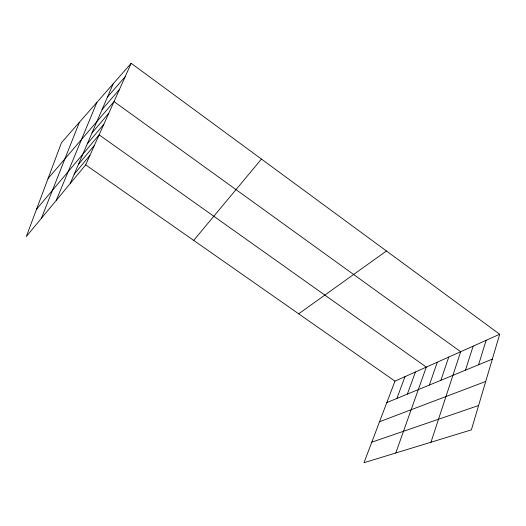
<?xml version="1.0" encoding="UTF-8"?>
<svg xmlns="http://www.w3.org/2000/svg" width="526" height="526" viewBox="0 0 526 526"><rect width="100%" height="100%" fill="white"/><g stroke="black" fill="none" stroke-linecap="round" stroke-linejoin="round"><path stroke-width="0.79" d="M499.7 334.253L471.375 429.873L363.992 462.709L394.96 381.146L499.7 334.253L131.178 63.291L61.496 142.658L26.3 236.562L85.672 164.855L131.178 63.291M478.601 364.761L486.109 340.342M465.471 370.172L473.111 346.161M430.965 442.228L460.664 351.73L114.017 101.584L48.07 178.485M440.887 380.305L448.737 357.069M429.367 385.052L437.29 362.19M395.782 452.985L426.303 367.109L99.118 134.853L36.557 209.197M407.38 394.112L415.435 371.981M396.893 398.432L404.994 376.649M41.33 218.408L79.387 122.275M56.229 200.413L96.948 102.274M70.149 183.607L113.202 83.759M74.186 174.244L89.959 155.282M193.693 240.395L261.455 159.082M78.407 164.454L94.437 145.294M87.303 143.822L103.859 124.261M91.997 132.933L108.823 113.182M102.083 109.553L119.461 89.433M107.501 96.981L125.175 76.684M298.683 313.812L386.452 250.987M386.82 402.581L492.343 359.1M379.548 421.727L485.715 381.462M371.797 442.162L478.594 405.507M85.672 164.855L394.96 381.146"/></g></svg>
